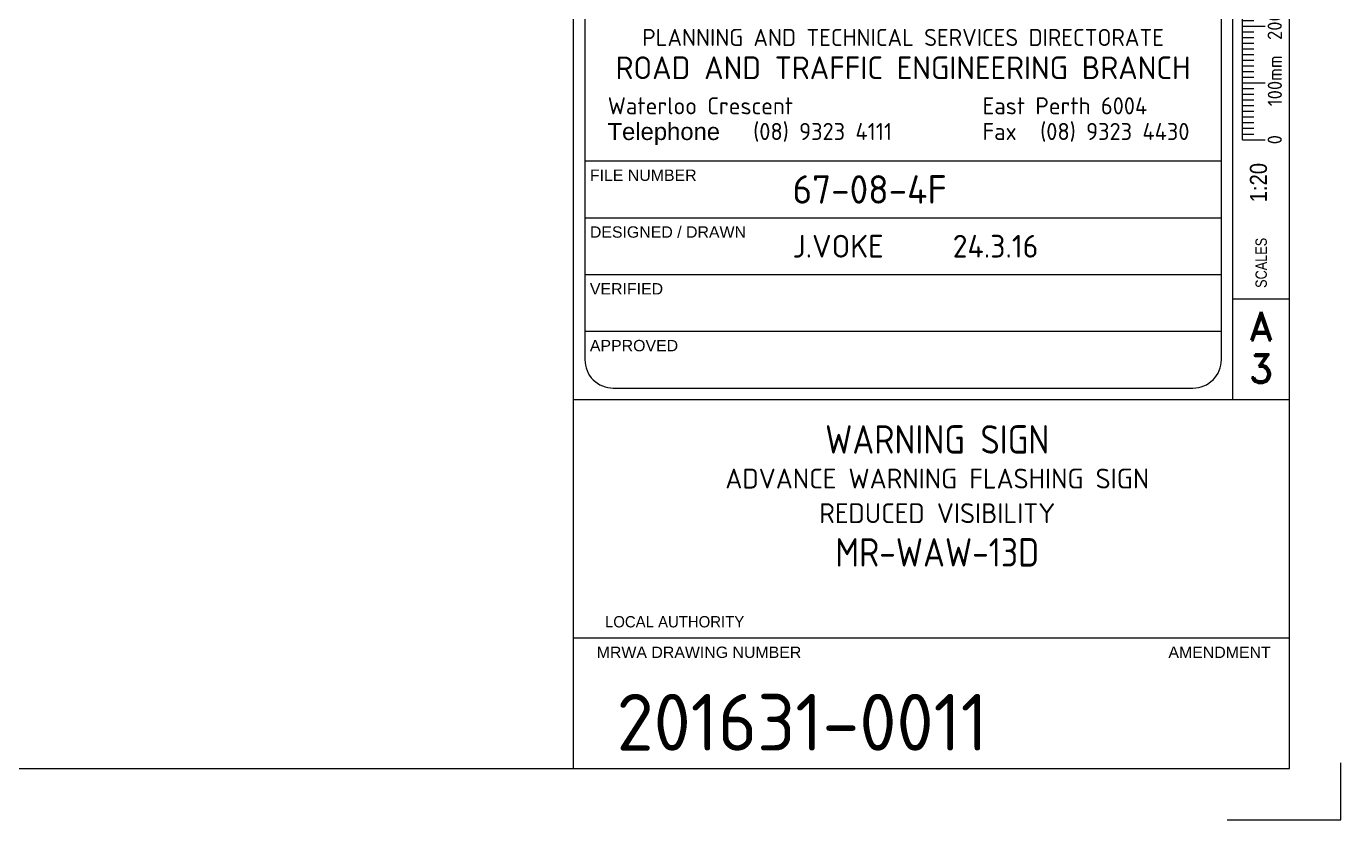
# Model space of a CAD drawing. Extents: x 0 to 1025, y -1312 to 297.
# Drawn here: x 304.4 to 420, y 0 to 69.9 of the extents above; entities that cross this region are included whole.
import ezdxf
from ezdxf.enums import TextEntityAlignment as Align

# ---------------------------------------------------------------- set-up
doc = ezdxf.new("R2010")
doc.units = 0
doc.header["$LTSCALE"] = 6
doc.header["$MEASUREMENT"] = 0
doc.layers.get('0').update_dxf_attribs({"linetype": 'CONTINUOUS'})
for name, color, linetype in [('amber', 30, 'CONTINUOUS'), ('L18', 4, 'CONTINUOUS'), ('T25', 1, 'CONTINUOUS'), ('TBLK18', 4, 'CONTINUOUS'), ('TBLK25', 1, 'CONTINUOUS'), ('TBLK35', 3, 'CONTINUOUS'), ('TBLK50', 7, 'CONTINUOUS')]:
    doc.layers.add(name, color=color, linetype=linetype)
doc.styles.add('HELV', font='helv')
doc.styles.add('HELVL', font='HELVL')
doc.styles.add('ISO', font='iso3098b.shx')
doc.styles.add('ROMAND', font='romand')

# ---------------------------------------------------------------- blocks, each defined once
blk = doc.blocks.new('A3BBLK')
at = {"layer": 'TBLK25'}
for p, q in [((420, 0), (420, 5)), ((410, 0), (420, 0))]:
    blk.add_line(p, q, dxfattribs=at)
at = {"layer": 'TBLK50'}
for p, q in [((352.5, 4.5), (352.5, 292.5)), ((415.5, 4.5), (415.5, 292.5)), ((13, 4.5), (415.5, 4.5))]:
    blk.add_line(p, q, dxfattribs=at)
blk = doc.blocks.new('a3_in_vtblk std dwg')
at = {"layer": 'TBLK35'}
for p, q in [((410.5, 37), (410.5, 292.5)), ((353.5, 58), (409.5, 58)), ((353.5, 53), (409.5, 53)), ((353.5, 48), (409.5, 48)), ((410.5, 45.87), (415.5, 45.87)), ((353.5, 43), (409.5, 43)), ((352.5, 37), (415.5, 37)), ((352.5, 16), (415.5, 16))]:
    blk.add_line(p, q, dxfattribs=at)
at = {"layer": 'TBLK50'}
blk.add_lwpolyline([(409.5, 40.5), (409.5, 79.34, 0.414214), (407, 81.84), (356, 81.84, 0.414214), (353.5, 79.34), (353.5, 40.5, 0.414214), (356, 38), (407, 38, 0.414214)], format="xyb", close=True, dxfattribs=at)
blk.add_blockref('A3BBLK', (0, 0))
at = {"layer": 'TBLK18'}
for s, height, style, p in [('Telephone', 1.5, 'HELVL', (355.49, 59.84)), ('Fax', 1.5, 'ISO', (388.48, 59.84)), ('FILE NUMBER', 1, 'HELVL', (353.94, 56.24)), ('DESIGNED / DRAWN', 1, 'HELVL', (353.94, 51.24)), ('VERIFIED', 1, 'HELVL', (353.94, 46.24)), ('APPROVED', 1, 'HELVL', (353.94, 41.24)), ('MRWA DRAWING NUMBER', 1, 'HELVL', (354.54, 14.24)), ('AMENDMENT', 1, 'HELVL', (404.84, 14.24))]:
    blk.add_text(s, height=height, dxfattribs=dict(at, style=style)).set_placement(p)
at = {"layer": 'TBLK18', "style": 'HELVL', "width": 0.8}
blk.add_text('SCALES', height=1, rotation=90, dxfattribs=at).set_placement((413.5, 46.82))
at = {"layer": 'TBLK18', "style": 'HELVL', "width": 0.847016}
blk.add_text('LOCAL AUTHORITY', height=1, dxfattribs=at).set_placement((355.27, 16.93), (367.52, 16.93), align=Align.FIT)
at = {"layer": 'TBLK18', "style": 'ISO'}
blk.add_attdef('MR_DIRECTORATE', text='', height=1.5, dxfattribs=at).set_placement((381.5, 68.12), align=Align.CENTER)
for tag, p in [('STREET_NAME', (355.51, 62.1)), ('SUBURB_POSTCODE', (388.49, 62.1)), ('TELEPHONE_NO.', (368.31, 59.84)), ('FAX_NO.', (393.56, 59.84))]:
    blk.add_attdef(tag, p, '', height=1.5, dxfattribs=at)
at = {"layer": 'TBLK25', "style": 'ISO'}
for tag, height, p in [('MR_BRANCH', 2, (381.5, 65.2)), ('ROAD_SECTION', 1.75, (384.5, 29.16)), ('SLK', 1.75, (384.5, 26.11)), ('CHAINAGE', 1.75, (384.5, 19.21))]:
    blk.add_attdef(tag, text='', height=height, dxfattribs=at).set_placement(p, align=Align.CENTER)
for tag, p, height in [('FILE_NUMBER', (371.77, 54.24), 2.5), ('DESIGNED_/_DRAWN', (371.77, 49.49), 2), ('VERIFIED', (371.77, 44.49), 2), ('APPROVED', (371.77, 39.49), 2), ('LOCAL_AUTHORITY', (370.48, 16.73), 1.25)]:
    blk.add_attdef(tag, p, '', height=height, dxfattribs=at)
at = {"layer": 'TBLK35', "style": 'ROMAND'}
for s, p in [('A', (413, 42.21)), ('3', (413, 38.46))]:
    blk.add_text(s, height=2.5, dxfattribs=at).set_placement(p, align=Align.CENTER)
at = {"layer": 'TBLK35', "style": 'ISO', "width": 0.9}
for tag, p in [('ROAD_PROJECT&NUMBER', (384.5, 32.23)), ('DRAWING_DESCRIPTION', (384.5, 22.29))]:
    blk.add_attdef(tag, text='', height=2.5, dxfattribs=at).set_placement(p, align=Align.CENTER)
at = {"layer": 'TBLK50', "style": 'ISO'}
blk.add_attdef('MRWA_DRG_NUMBER', (356.29, 6.08), '', height=5, dxfattribs=at)
blk = doc.blocks.new('sca20_3')
at = {"layer": 'L18'}
for p, q in [((-4.14, 89), (-2.14, 89)), ((-4.14, 14), (-4.14, 89)), ((-4.14, 88.5), (-3.14, 88.5)), ((-4.14, 88), (-3.14, 88)), ((-4.14, 87.5), (-3.14, 87.5)), ((-4.14, 87), (-3.14, 87)), ((-4.14, 86.5), (-3.14, 86.5)), ((-4.14, 86), (-3.14, 86)), ((-4.14, 85.5), (-3.14, 85.5)), ((-4.14, 85), (-3.14, 85)), ((-4.14, 84.5), (-3.14, 84.5)), ((-4.14, 84), (-2.14, 84)), ((-4.14, 83.5), (-3.14, 83.5)), ((-4.14, 83), (-3.14, 83)), ((-4.14, 82.5), (-3.14, 82.5)), ((-4.14, 82), (-3.14, 82)), ((-4.14, 81.5), (-3.14, 81.5)), ((-4.14, 81), (-3.14, 81)), ((-4.14, 80.5), (-3.14, 80.5)), ((-4.14, 80), (-3.14, 80)), ((-4.14, 79.5), (-3.14, 79.5)), ((-4.14, 79), (-2.14, 79)), ((-4.14, 78.5), (-3.14, 78.5)), ((-4.14, 78), (-3.14, 78)), ((-4.14, 77.5), (-3.14, 77.5)), ((-4.14, 77), (-3.14, 77)), ((-4.14, 76.5), (-3.14, 76.5)), ((-4.14, 76), (-3.14, 76)), ((-4.14, 75.5), (-3.14, 75.5)), ((-4.14, 75), (-3.14, 75)), ((-4.14, 74.5), (-3.14, 74.5)), ((-4.14, 74), (-2.14, 74)), ((-4.14, 73.5), (-3.14, 73.5)), ((-4.14, 73), (-3.14, 73)), ((-4.14, 72.5), (-3.14, 72.5)), ((-4.14, 72), (-3.14, 72)), ((-4.14, 71.5), (-3.14, 71.5)), ((-4.14, 71), (-3.14, 71)), ((-4.14, 70.5), (-3.14, 70.5)), ((-4.14, 70), (-3.14, 70)), ((-4.14, 69.5), (-3.14, 69.5)), ((-4.14, 69), (-2.14, 69)), ((-4.14, 68.5), (-3.14, 68.5)), ((-4.14, 68), (-3.14, 68)), ((-4.14, 67.5), (-3.14, 67.5)), ((-4.14, 67), (-3.14, 67)), ((-4.14, 66.5), (-3.14, 66.5)), ((-4.14, 66), (-3.14, 66)), ((-4.14, 65.5), (-3.14, 65.5)), ((-4.14, 65), (-3.14, 65)), ((-4.14, 64.5), (-3.14, 64.5)), ((-4.14, 64), (-2.14, 64)), ((-4.14, 63.5), (-3.14, 63.5)), ((-4.14, 63), (-3.14, 63)), ((-4.14, 62.5), (-3.14, 62.5)), ((-4.14, 62), (-3.14, 62)), ((-4.14, 61.5), (-3.14, 61.5)), ((-4.14, 61), (-3.14, 61)), ((-4.14, 60.5), (-3.14, 60.5)), ((-4.14, 60), (-3.14, 60)), ((-4.14, 59.5), (-3.14, 59.5)), ((-4.14, 59), (-2.14, 59)), ((-4.14, 58.5), (-3.14, 58.5)), ((-4.14, 58), (-3.14, 58)), ((-4.14, 57.5), (-3.14, 57.5)), ((-4.14, 57), (-3.14, 57)), ((-4.14, 56.5), (-3.14, 56.5)), ((-4.14, 56), (-3.14, 56)), ((-4.14, 55.5), (-3.14, 55.5)), ((-4.14, 55), (-3.14, 55)), ((-4.14, 54.5), (-3.14, 54.5)), ((-4.14, 54), (-2.14, 54)), ((-4.14, 53.5), (-3.14, 53.5)), ((-4.14, 53), (-3.14, 53)), ((-4.14, 52.5), (-3.14, 52.5)), ((-4.14, 52), (-3.14, 52)), ((-4.14, 51.5), (-3.14, 51.5)), ((-4.14, 51), (-3.14, 51)), ((-4.14, 50.5), (-3.14, 50.5)), ((-4.14, 50), (-3.14, 50)), ((-4.14, 49.5), (-3.14, 49.5)), ((-4.14, 49), (-2.14, 49)), ((-4.14, 48.5), (-3.14, 48.5)), ((-4.14, 48), (-3.14, 48)), ((-4.14, 47.5), (-3.14, 47.5)), ((-4.14, 47), (-3.14, 47)), ((-4.14, 46.5), (-3.14, 46.5)), ((-4.14, 46), (-3.14, 46)), ((-4.14, 45.5), (-3.14, 45.5)), ((-4.14, 45), (-3.14, 45)), ((-4.14, 44.5), (-3.14, 44.5)), ((-4.14, 44), (-2.14, 44)), ((-4.14, 43.5), (-3.14, 43.5)), ((-4.14, 43), (-3.14, 43)), ((-4.14, 42.5), (-3.14, 42.5)), ((-4.14, 42), (-3.14, 42)), ((-4.14, 41.5), (-3.14, 41.5)), ((-4.14, 41), (-3.14, 41)), ((-4.14, 40.5), (-3.14, 40.5)), ((-4.14, 40), (-3.14, 40)), ((-4.14, 39.5), (-3.14, 39.5)), ((-4.14, 39), (-2.14, 39)), ((-4.14, 38.5), (-3.14, 38.5)), ((-4.14, 38), (-3.14, 38)), ((-4.14, 37.5), (-3.14, 37.5)), ((-4.14, 37), (-3.14, 37)), ((-4.14, 36.5), (-3.14, 36.5)), ((-4.14, 36), (-3.14, 36)), ((-4.14, 35.5), (-3.14, 35.5)), ((-4.14, 35), (-3.14, 35)), ((-4.14, 34.5), (-3.14, 34.5)), ((-4.14, 34), (-2.14, 34)), ((-4.14, 33.5), (-3.14, 33.5)), ((-4.14, 33), (-3.14, 33)), ((-4.14, 32.5), (-3.14, 32.5)), ((-4.14, 32), (-3.14, 32)), ((-4.14, 31.5), (-3.14, 31.5)), ((-4.14, 31), (-3.14, 31)), ((-4.14, 30.5), (-3.14, 30.5)), ((-4.14, 30), (-3.14, 30)), ((-4.14, 29.5), (-3.14, 29.5)), ((-4.14, 29), (-2.14, 29)), ((-4.14, 28.5), (-3.14, 28.5)), ((-4.14, 28), (-3.14, 28)), ((-4.14, 27.5), (-3.14, 27.5)), ((-4.14, 27), (-3.14, 27)), ((-4.14, 26.5), (-3.14, 26.5)), ((-4.14, 26), (-3.14, 26)), ((-4.14, 25.5), (-3.14, 25.5)), ((-4.14, 25), (-3.14, 25)), ((-4.14, 24.5), (-3.14, 24.5)), ((-4.14, 24), (-2.14, 24)), ((-4.14, 23.5), (-3.14, 23.5)), ((-4.14, 23), (-3.14, 23)), ((-4.14, 22.5), (-3.14, 22.5)), ((-4.14, 22), (-3.14, 22)), ((-4.14, 21.5), (-3.14, 21.5)), ((-4.14, 21), (-3.14, 21)), ((-4.14, 20.5), (-3.14, 20.5)), ((-4.14, 20), (-3.14, 20)), ((-4.14, 19.5), (-3.14, 19.5)), ((-4.14, 19), (-2.14, 19)), ((-4.14, 18.5), (-3.14, 18.5)), ((-4.14, 18), (-3.14, 18)), ((-4.14, 17.5), (-3.14, 17.5)), ((-4.14, 17), (-3.14, 17)), ((-4.14, 16.5), (-3.14, 16.5)), ((-4.14, 16), (-3.14, 16)), ((-4.14, 15.5), (-3.14, 15.5)), ((-4.14, 15), (-3.14, 15)), ((-4.14, 14.5), (-3.14, 14.5)), ((-4.14, 14), (-2.14, 14))]:
    blk.add_line(p, q, dxfattribs=at)
at = {"layer": 'L18', "style": 'ISO'}
for s, p in [('1500', (-0.68, 89)), ('1400', (-0.68, 84)), ('1300', (-0.68, 79)), ('1200', (-0.68, 74)), ('1100', (-0.68, 69)), ('1000', (-0.68, 64)), ('900', (-0.68, 59)), ('800', (-0.68, 54)), ('700', (-0.68, 49)), ('600', (-0.68, 44)), ('500', (-0.68, 39)), ('400', (-0.68, 34)), ('300', (-0.68, 29)), ('200', (-0.68, 24)), ('0', (-0.68, 14))]:
    blk.add_text(s, height=1.25, rotation=90, dxfattribs=at).set_placement(p, align=Align.CENTER)
blk.add_text('100mm', height=1.25, rotation=90, dxfattribs=at).set_placement((-0.67, 16.95))
at = {"layer": 'L18', "style": 'HELV', "width": 0.85}
blk.add_text('1:20', height=1.5, rotation=90, dxfattribs=at).set_placement((-1.99, 11.95), align=Align.RIGHT)

msp = doc.modelspace()

# ---------------------------------------------------------------- block references
at = {"layer": 'amber'}
msp.add_blockref('sca20_3', (415.5, 45.8684534), dxfattribs=at)
at = {"layer": 'T25'}
msp.add_blockref('a3_in_vtblk std dwg', (0.0000004, -0.0000002), dxfattribs=at).add_auto_attribs({'MRWA_DRG_NUMBER': '201631-0011', 'MR_DIRECTORATE': 'PLANNING AND TECHNICAL SERVICES DIRECTORATE', 'MR_BRANCH': 'ROAD AND TRAFFIC ENGINEERING BRANCH', 'TELEPHONE_NO.': '(08) 9323 4111', 'STREET_NAME': 'Waterloo Crescent', 'FAX_NO.': '(08) 9323 4430', 'SUBURB_POSTCODE': 'East Perth 6004', 'DRAWING_DESCRIPTION': 'MR-WAW-13D', 'SLK': 'REDUCED VISIBILITY', 'ROAD_SECTION': 'ADVANCE WARNING FLASHING SIGN', 'ROAD_PROJECT&NUMBER': 'WARNING SIGN', 'FILE_NUMBER': '67-08-4F', 'DESIGNED_/_DRAWN': 'J.VOKE     24.3.16'})

doc.saveas('drawing.dxf')
